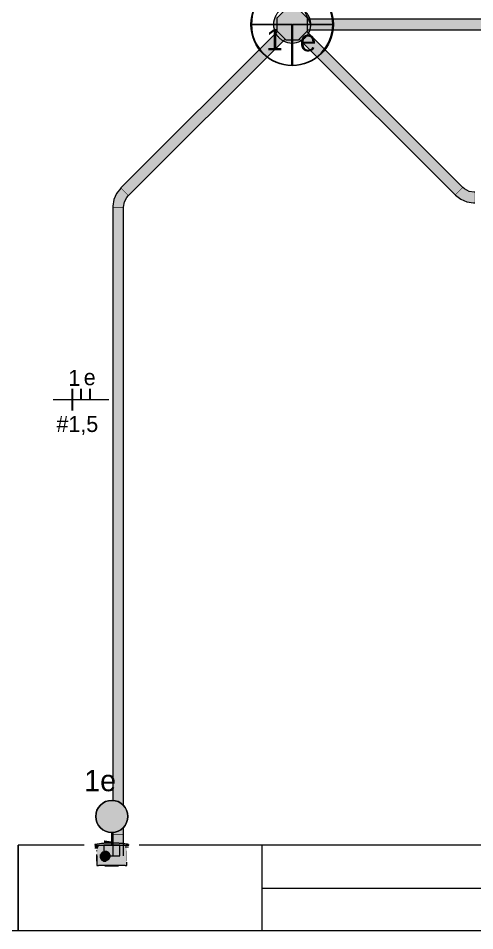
# Model space of a CAD drawing. Header units: metres. Extents: x 42.2 to 73.1, y -1.3 to 59.8.
# Drawn here: x 43.446 to 44.513, y 51.902 to 54.036 of the extents above; entities that cross this region are included whole.
import ezdxf

# ---------------------------------------------------------------- set-up
doc = ezdxf.new("R2010")
doc.units = ezdxf.units.M
doc.linetypes.add('Hidden 1_5', pattern=[0.0022, 0.0015, -0.0007])
for name, color, linetype, lineweight in [('A-ANNO-NOTE', 7, 'Continuous', 18), ('A-DETL', 7, 'Hidden 1_5', 18), ('ARQ-ELEV6', 7, 'Continuous', 18), ('ARQ-PAR', 7, 'Continuous', 18), ('Dispositivos elétricos', 7, 'Continuous', 70), ('E-LITE', 7, 'Continuous', 50), ('E-LITE-EQPM-IDEN', 7, 'Continuous', 9), ('E-LITE-IDEN', 7, 'Continuous', 9), ('E-POWR-CNDT', 7, 'Continuous', 35)]:
    doc.layers.add(name, color=color, linetype=linetype, lineweight=lineweight)
doc.layers.add('BASE ELETRICO__dwg', color=7, linetype='Continuous', lineweight=18, true_color=0x767676)
doc.styles.add('Arial', font='arial.ttf', dxfattribs={"height": 0.05})
doc.styles.add('Century Gothic', font='GOTHIC.TTF', dxfattribs={"height": 0.05})
doc.styles.add('Century Gothic_2', font='GOTHIC.TTF', dxfattribs={"height": 0.0375})

# ---------------------------------------------------------------- blocks, each defined once
blk = doc.blocks.new('BASE ELETRICO__dwg-8227098-PLANTA BAIXA - TÉRREO')
at = {"layer": 'ARQ-ELEV6', "color": 252, "true_color": 0x8e8e8e}
for p, q in [((44.0158, 51.9018), (44.0158, 52.1018)), ((44.0158, 52.0018), (45.0158, 52.0018)), ((49.3109, 51.9018), (42.166, 51.9018))]:
    blk.add_line(p, q, dxfattribs=at)
at = {"layer": 'ARQ-PAR', "color": 252, "true_color": 0x8e8e8e}
blk.add_line((45.5498, 52.1018), (43.7287, 52.1018), dxfattribs=at)
at = {"layer": 'ARQ-PAR', "color": 252, "true_color": 0x8e8e8e, "flags": 128}
blk.add_lwpolyline([(43.5998, 52.1018), (43.4458, 52.1018), (43.4458, 51.9018), (43.4458, 52.1018)], dxfattribs=at)
blk = doc.blocks.new('PVC Corrugado Amarelo_Caixa de Luz 4x2 - PVC Corrugado Amarelo_Caixa de Luz 4x2-V10-PLANTA BAIXA - TÉRREO')
at = {"layer": 'E-POWR-CNDT', "linetype": 'Hidden 1_5', "lineweight": 18, "true_color": 0xffff00}
h = blk.add_hatch(color=2, dxfattribs=at)
h.paths.add_polyline_path([(-0.033, 0.0475), (-0.035, 0.0474), (-0.0349, 0.0058), (-0.031, 0.0058), (-0.0313, 0.0475), (-0.0325, 0.0475)])
h.paths.add_polyline_path([(-0.032, 0.0028), (-0.035, 0.0028), (-0.0349, 0), (-0.031, 0), (-0.0313, 0.0028), (-0.032, 0.0028)])
h = blk.add_hatch(color=2, dxfattribs=at)
h.paths.add_polyline_path([(0.0118, 0.0475), (-0.031, 0.0475), (-0.031, 0.0058), (-0.0274, 0.0058), (-0.0272, 0.0188), (-0.0275, 0.0251), (-0.027, 0.0284), (-0.0252, 0.0321), (-0.0235, 0.0341), (-0.0213, 0.0358), (-0.0177, 0.0371), (-0.015, 0.0375), (-0.0118, 0.0371), (-0.0081, 0.0353), (-0.006, 0.0336), (-0.0038, 0.0303), (-0.0028, 0.0274), (-0.0027, 0.0236), (-0.0028, 0.0207), (-0.0027, 0.0153), (-0.0025, 0.0058), (0.031, 0.0058), (0.031, 0.0475), (0.015, 0.0475)])
h.paths.add_polyline_path([(0.015, 0.0375), (0.0184, 0.037), (0.0218, 0.0354), (0.024, 0.0337), (0.0259, 0.031), (0.0271, 0.0282), (0.0274, 0.0242), (0.0271, 0.0218), (0.0252, 0.0179), (0.0232, 0.0157), (0.0206, 0.0139), (0.0173, 0.0128), (0.015, 0.0125), (0.0118, 0.0129), (0.0079, 0.0148), (0.006, 0.0163), (0.0042, 0.0187), (0.0029, 0.0218), (0.0025, 0.025), (0.0029, 0.0282), (0.0042, 0.0312), (0.0065, 0.0341), (0.0087, 0.0358), (0.0118, 0.0371)])
h.paths.add_polyline_path([(0.0206, 0.0028), (-0.0025, 0.0028), (-0.0025, 0), (0.031, 0), (0.031, 0.0028), (0.0219, 0.0028)])
h.paths.add_polyline_path([(-0.0283, 0.0028), (-0.031, 0.0028), (-0.031, 0), (-0.0274, 0), (-0.0276, 0.0028)])
for points in [[(-0.015, 0.048), (-0.0155, 0.048), (-0.0155, 0.0475), (-0.0121, 0.0475), (-0.0121, 0.048), (-0.0139, 0.048)], [(-0.0032, 0.048), (-0.0121, 0.0478), (-0.0121, 0.0475), (0, 0.0475), (0, 0.048), (-0.0011, 0.048)], [(0.0087, 0.048), (0, 0.048), (0, 0.0475), (0.0121, 0.0476), (0.0121, 0.048), (0.0088, 0.048)], [(0.0155, 0.048), (0.0121, 0.048), (0.0121, 0.0475), (0.0155, 0.0475)], [(-0.0355, 0.0371), (-0.0355, 0.025), (-0.035, 0.025), (-0.035, 0.0371)], [(-0.0355, 0.025), (-0.0355, 0.0129), (-0.035, 0.0129), (-0.035, 0.025)], [(0.015, 0.0375), (0.0118, 0.0371), (0.0087, 0.0358), (0.006, 0.0337), (0.0038, 0.0303), (0.0028, 0.0276), (0.0026, 0.0241), (0.0029, 0.0218), (0.0048, 0.0179), (0.0065, 0.0159), (0.0087, 0.0142), (0.0118, 0.0129), (0.0157, 0.0126), (0.0182, 0.0129), (0.0221, 0.0148), (0.024, 0.0163), (0.0263, 0.0198), (0.0271, 0.0218), (0.0275, 0.025), (0.0271, 0.0282), (0.0252, 0.0321), (0.0235, 0.0341), (0.0206, 0.0361), (0.0172, 0.0372)], [(0.035, 0.0371), (0.035, 0.025), (0.0355, 0.025), (0.0355, 0.0371)], [(0.035, 0.025), (0.035, 0.0129), (0.0355, 0.0129), (0.0355, 0.025)], [(-0.0395, 0.0058), (-0.0395, 0.0028), (-0.0371, 0.003), (-0.0371, 0.0058), (-0.0389, 0.0058)], [(-0.0313, 0.0058), (-0.0371, 0.0058), (-0.0368, 0.0028), (-0.031, 0.0028), (-0.031, 0.0058)], [(0.0118, 0.0058), (0, 0.0058), (0, 0.0028), (0.031, 0.0028), (0.031, 0.0058), (0.012, 0.0058)], [(0.032, 0.0058), (0.031, 0.0058), (0.0313, 0.0028), (0.0371, 0.0028), (0.037, 0.0058), (0.0327, 0.0058)], [(0.0371, 0.0058), (0.0371, 0.0028), (0.0395, 0.0028), (0.0395, 0.0058), (0.0389, 0.0058)]]:
    blk.add_hatch(color=2, dxfattribs=at).paths.add_polyline_path(points)
h = blk.add_hatch(color=2, dxfattribs=at)
h.paths.add_polyline_path([(0.0312, 0.0475), (0.031, 0.0475), (0.031, 0.0058), (0.035, 0.0058), (0.0349, 0.0475), (0.0313, 0.0475)])
h.paths.add_polyline_path([(0.0312, 0.0028), (0.031, 0.0028), (0.0313, 0), (0.035, 0), (0.0349, 0.0028), (0.0313, 0.0028)])
h = blk.add_hatch(color=2, dxfattribs=at)
h.paths.add_polyline_path([(-0.0302, 0.0058), (-0.031, 0.0058), (-0.031, 0.0028), (-0.0274, 0.0028), (-0.0274, 0.0058), (-0.03, 0.0058)])
h.paths.add_polyline_path([(-0.0025, 0.0058), (-0.0025, 0.0028), (0, 0.0028), (0, 0.0058), (-0.0025, 0.0058)])
at = {"layer": 'E-POWR-CNDT', "lineweight": 18}
for p, q in [((-0.035, 0.0475), (-0.035, 0.0396)), ((-0.031, 0.0475), (-0.035, 0.0475)), ((-0.031, 0.0475), (0.031, 0.0475)), ((-0.016, 0.048), (-0.016, 0.0475)), ((-0.0122, 0.048), (-0.016, 0.048)), ((-0.0125, 0.048), (-0.0125, 0.0475)), ((0, 0.048), (-0.0125, 0.048)), ((0.0125, 0.048), (0, 0.048)), ((0.016, 0.048), (0.0122, 0.048)), ((0.0125, 0.0475), (0.0125, 0.048)), ((0.016, 0.0475), (0.016, 0.048)), ((0.035, 0.0475), (0.031, 0.0475)), ((0.035, 0.025), (0.035, 0.0475)), ((0.0355, 0.0375), (0.035, 0.0375)), ((0.0355, 0.0375), (0.035, 0.0375)), ((0.0355, 0.025), (0.0355, 0.0375)), ((0.0355, 0.0371), (0.0355, 0.0375)), ((0.0355, 0.0218), (0.0355, 0.025)), ((0.031, 0.0028), (0.0371, 0.0028)), ((0.0371, 0.0058), (0.0327, 0.0058)), ((0.0355, 0.0125), (0.0355, 0.0142)), ((0.0355, 0.0125), (0.0355, 0.0129)), ((0.0395, 0.0058), (0.0371, 0.0058)), ((0.0371, 0.0028), (0.0395, 0.0028))]:
    blk.add_line(p, q, dxfattribs=at)
for start, end in [(360, 98.9136), (345, 360)]:
    blk.add_arc((0.015, 0.025), 0.0125, start, end, dxfattribs=at)
blk = doc.blocks.new('PVC Corrugado Amarelo_Caixa de Octogonal 4x4 - PVC Corrugado Amarelo_Caixa de Octogonal 4x4-2829200-PLANTA BAIXA - TÉRREO')
at = {"layer": 'Dispositivos elétricos', "linetype": 'Hidden 1_5', "lineweight": 18, "true_color": 0xffff00}
h = blk.add_hatch(color=2, dxfattribs=at)
h.paths.add_polyline_path([(0, -0.0435), (0.0121, -0.0417), (0.0205, -0.0382), (0.0165, -0.0342), (0.0148, -0.0358), (-0.0148, -0.0358), (-0.0165, -0.0342), (-0.0205, -0.0382), (-0.0113, -0.042), (-0.0075, -0.0425)])
h.paths.add_polyline_path([(0.0382, -0.0205), (0.0415, -0.0125), (0.0358, -0.0125), (0.0358, -0.0148), (0.0342, -0.0165), (0.0371, -0.0194)])
h.paths.add_polyline_path([(-0.0382, -0.0205), (-0.0342, -0.0165), (-0.0358, -0.0148), (-0.0358, 0.0148), (-0.0342, 0.0165), (-0.0382, 0.0205), (-0.042, 0.0113), (-0.0435, 0), (-0.0417, -0.0121), (-0.0388, -0.0191)])
h.paths.add_polyline_path([(0.0358, 0.0125), (0.0415, 0.0125), (0.0382, 0.0205), (0.0342, 0.0165), (0.0358, 0.0148), (0.0358, 0.0139)])
h.paths.add_polyline_path([(0.0165, 0.0342), (0.0205, 0.0382), (0.0125, 0.0415), (0.0125, 0.0359), (0.0148, 0.0358), (0.016, 0.0346)])
h.paths.add_polyline_path([(-0.0165, 0.0342), (-0.0148, 0.0358), (-0.0125, 0.0358), (-0.0125, 0.0415), (-0.0205, 0.0382), (-0.0168, 0.0345)])
blk.add_hatch(color=2, dxfattribs=at).paths.add_polyline_path([(-0.0148, -0.0358), (0.0148, -0.0358), (0.0358, -0.0148), (0.0358, 0.0148), (0.0148, 0.0358), (-0.0148, 0.0358), (-0.0358, 0.0148), (-0.0358, -0.0148), (-0.0165, -0.0342)])
at = {"layer": 'A-DETL'}
for start, end in [(73.368, 106.7045), (118.3021, 151.6979), (28.2959, 61.7041), (360, 16.7093), (343.2907, 360), (208.2974, 241.7026), (298.2974, 331.7026)]:
    blk.add_arc((0, 0), 0.0435, start, end, dxfattribs=at)
at = {"layer": 'Dispositivos elétricos', "lineweight": 18}
for p, q in [((-0.0148, 0.0358), (-0.0358, 0.0148)), ((0.0148, 0.0358), (-0.0148, 0.0358)), ((0.0358, 0.0148), (0.0148, 0.0358)), ((-0.0358, 0.0148), (-0.0358, -0.0148)), ((0.0358, -0.0148), (0.0358, 0.0148)), ((-0.0358, -0.0148), (-0.0148, -0.0358)), ((0.0148, -0.0358), (0.0358, -0.0148)), ((-0.0148, -0.0358), (0.0148, -0.0358))]:
    blk.add_line(p, q, dxfattribs=at)
for start, end in [(106.77, 118.2366), (61.7697, 73.3025), (151.7634, 180), (180, 208.2319), (16.7748, 28.2303), (331.7681, 343.2252), (241.7681, 298.2319)]:
    blk.add_arc((0, 0), 0.0435, start, end, dxfattribs=at)
blk = doc.blocks.new('1_a_1 Interruptor_Conjunto 4x2 - b_Paralelo-V9-PLANTA BAIXA - TÉRREO')
at = {"layer": 'E-LITE', "lineweight": 18, "true_color": 0xfbfbfb}
h = blk.add_hatch(color=7, dxfattribs=at)
h.paths.add_polyline_path([(-0.015, 0), (0.0026, 0.0001), (0.0025, 0.0049), (0, 0.0051), (-0.0395, 0.002), (-0.0395, 0), (-0.0176, 0)])
h.paths.add_polyline_path([(0.0275, 0), (0.0395, 0), (0.0395, 0.002), (0.0273, 0.003), (0.0274, 0)])
blk.add_hatch(color=7, dxfattribs=at).paths.add_polyline_path([(-0.0185, 0.0037), (0, 0.0051), (0.0027, 0.0051), (0.0025, 0.0084), (-0.0172, 0.0113), (-0.0179, 0.0107), (-0.0183, 0.0104), (-0.0185, 0.0094), (-0.0185, 0.0045)])
at = {"layer": 'A-DETL'}
blk.add_line((0.0026, 0), (0.0273, 0), dxfattribs=at)
blk.add_arc((0, -0.2479), 0.253, 83.7979, 89.3775, dxfattribs=at)
at = {"layer": 'E-LITE', "lineweight": 18}
for p, q in [((-0.0395, 0.002), (-0.0395, 0)), ((-0.0395, 0), (0, 0)), ((0, 0), (0.0026, 0)), ((0.0395, 0), (0.0395, 0.002)), ((0.0274, 0), (0.0395, 0))]:
    blk.add_line(p, q, dxfattribs=at)
for start, end in [(89.3887, 98.9698), (81.0302, 83.7867)]:
    blk.add_arc((0, -0.2479), 0.253, start, end, dxfattribs=at)
blk = doc.blocks.new('Tag de Luminárias de Teto 2 - Tag de Luminárias de Teto 2-3493498-PLANTA BAIXA - TÉRREO')
at = {"layer": 'E-LITE-EQPM-IDEN'}
for p, q in [((-0.003861, 0), (0.003861, 0)), ((-0.0038, 0.00001), (0.0038, 0.00001)), ((0, 0), (0, -0.003861)), ((-0.000039, -0.00001), (-0.0038, -0.00001)), ((-0.000039, -0.00381), (-0.000039, -0.00001)), ((0.000039, -0.00001), (0.000039, -0.00381)), ((0.0038, -0.00001), (0.000039, -0.00001))]:
    blk.add_line(p, q, dxfattribs=at)
blk.add_circle((0, 0), 0.003861, dxfattribs=at)
for centre, start, end in [((0, 0.00001), 360, 180), ((0, -0.00001), 180, 269.41101), ((0, -0.00001), 270.58899, 360)]:
    blk.add_arc(centre, 0.0038, start, end, dxfattribs=at)
blk = doc.blocks.new('Fiação_Tags Lighting Fixture - 3_ F_2R-3746624-PLANTA BAIXA - TÉRREO')
at = {"layer": 'E-LITE-EQPM-IDEN', "color": 1, "lineweight": 25, "true_color": 0xff0000}
blk.add_line((-0.000839, -0.001636), (-0.000839, -0.00367), dxfattribs=at)
at = {"layer": 'E-LITE-EQPM-IDEN', "lineweight": 25}
for p, q in [((-0.00001, -0.001642), (-0.00001, -0.002653)), ((0.000818, -0.001642), (0.000818, -0.002653))]:
    blk.add_line(p, q, dxfattribs=at)
at = {"layer": 'E-LITE-EQPM-IDEN'}
blk.add_line((-0.002595, -0.002653), (0.002595, -0.002653), dxfattribs=at)

msp = doc.modelspace()

# ---------------------------------------------------------------- hatches: boundary and pattern name
at = {"layer": 'A-ANNO-NOTE'}
msp.add_hatch(color=256, dxfattribs=at).paths.add_polyline_path([(43.6643, 52.1318), (43.6685, 52.1321), (43.6721, 52.1326), (43.6761, 52.1337), (43.6813, 52.1359), (43.6863, 52.139), (43.6901, 52.1422), (43.6922, 52.1442), (43.6957, 52.1489), (43.6986, 52.1541), (43.7, 52.1577), (43.7013, 52.1635), (43.7018, 52.1693), (43.7017, 52.1713), (43.701, 52.1771), (43.6994, 52.1825), (43.6977, 52.1864), (43.6946, 52.1914), (43.6914, 52.1952), (43.6881, 52.1982), (43.6847, 52.2008), (43.6793, 52.2037), (43.6732, 52.2057), (43.6702, 52.2064), (43.6643, 52.2068), (43.6623, 52.2068), (43.6565, 52.206), (43.6527, 52.205), (43.6473, 52.2027), (43.6423, 52.1997), (43.6392, 52.1972), (43.6364, 52.1944), (43.6328, 52.1898), (43.63, 52.1846), (43.6286, 52.1809), (43.6273, 52.1752), (43.6268, 52.1693), (43.6268, 52.1674), (43.6276, 52.1615), (43.6286, 52.1577), (43.6309, 52.1523), (43.634, 52.1473), (43.6364, 52.1442), (43.6392, 52.1415), (43.6439, 52.1379), (43.649, 52.1351), (43.6527, 52.1337), (43.6584, 52.1323), (43.6623, 52.1319)])
at = {"layer": 'E-POWR-CNDT', "true_color": 0xffff00}
for points in [[(48.16, 54.0218), (48.16, 54.0343), (44.1216, 54.0343), (44.1218, 54.0218), (48.1202, 54.0218)], [(43.6946, 53.6307), (44.0605, 53.9965), (44.0516, 54.0054), (43.9045, 53.8582), (43.6858, 53.6395), (43.6924, 53.633)], [(44.4754, 53.6322), (44.4843, 53.641), (44.12, 54.0054), (44.1111, 53.9965), (44.4732, 53.6345)], [(44.5998, 54.0093), (48.16, 54.0093), (48.16, 54.0218), (44.1216, 54.0218), (44.1218, 54.0093), (44.5943, 54.0093)], [(43.7035, 53.6218), (44.0693, 53.9877), (44.0605, 53.9965), (43.6946, 53.6307), (43.7032, 53.6221)], [(44.4666, 53.6233), (44.4754, 53.6322), (44.1111, 53.9965), (44.1023, 53.9877), (44.2521, 53.8378), (44.4663, 53.6236)], [(44.4673, 53.6226), (44.485, 53.6403), (44.4843, 53.641), (44.4666, 53.6233), (44.467, 53.6229)], [(44.5115, 53.6043), (44.5115, 53.6293), (44.4972, 53.6322), (44.485, 53.6403), (44.4673, 53.6226), (44.4779, 53.6143), (44.4876, 53.6091), (44.4993, 53.6055), (44.5072, 53.6048)], [(43.6668, 53.5946), (43.6918, 53.5946), (43.6947, 53.609), (43.7028, 53.6211), (43.6851, 53.6388), (43.6773, 53.6293), (43.6716, 53.6185), (43.668, 53.6068), (43.6672, 53.5989)], [(43.7028, 53.6211), (43.7035, 53.6218), (43.6858, 53.6395), (43.6851, 53.6388), (43.7025, 53.6214)], [(44.5125, 53.6043), (44.5125, 53.6293), (44.5115, 53.6291), (44.5115, 53.6043)], [(43.6872, 53.5936), (43.6918, 53.5936), (43.6916, 53.5946), (43.6668, 53.5946), (43.6671, 53.5936), (43.6872, 53.5936)], [(43.6761, 52.1268), (43.6793, 52.1268), (43.6793, 52.1278), (43.6668, 52.1278), (43.6668, 52.1268), (43.6761, 52.1268)], [(43.6793, 52.0643), (43.6793, 52.1268), (43.6668, 52.1268), (43.6671, 52.1126), (43.6669, 52.0885), (43.667, 52.0787), (43.6668, 52.0768), (43.6681, 52.0715), (43.6691, 52.0698), (43.6708, 52.0678), (43.6735, 52.0658), (43.6761, 52.0648)], [(43.6872, 52.1268), (43.6918, 52.1268), (43.6917, 52.1278), (43.6793, 52.1278), (43.6793, 52.1268), (43.6855, 52.1268)], [(43.6793, 52.0643), (43.6825, 52.0648), (43.6864, 52.0666), (43.6887, 52.0688), (43.6902, 52.0708), (43.6914, 52.0736), (43.6918, 52.0784), (43.6915, 52.0889), (43.6917, 52.1032), (43.6915, 52.1187), (43.6917, 52.1268), (43.6793, 52.1268), (43.6793, 52.0648)]]:
    msp.add_hatch(color=2, dxfattribs=at).paths.add_polyline_path(points)
h = msp.add_hatch(color=2, dxfattribs=at)
h.paths.add_polyline_path([(43.6668, 52.1278), (43.6793, 52.1278), (43.6793, 52.135), (43.6759, 52.1337), (43.6702, 52.1323), (43.6668, 52.1318), (43.6668, 52.1315)])
h.paths.add_polyline_path([(43.6793, 52.2037), (43.6793, 53.5936), (43.6668, 53.5936), (43.6668, 52.2067), (43.6721, 52.206), (43.6762, 52.2049)])
h = msp.add_hatch(color=2, dxfattribs=at)
h.paths.add_polyline_path([(43.6901, 52.1278), (43.6918, 52.1278), (43.6918, 52.1439), (43.6881, 52.1404), (43.6847, 52.1379), (43.6793, 52.135), (43.6793, 52.1278), (43.6881, 52.1278)])
h.paths.add_polyline_path([(43.6918, 52.1948), (43.6918, 53.5936), (43.6793, 53.5936), (43.6795, 52.2036), (43.6827, 52.202), (43.6863, 52.1997), (43.6902, 52.1964), (43.6914, 52.1952)])

# ---------------------------------------------------------------- linework, layer by layer
at = {"layer": 'A-ANNO-NOTE', "lineweight": 9}
for p, q in [((43.6643, 52.1018), (43.6643, 52.1318)), ((43.6455, 52.1018), (43.6455, 52.0768)), ((43.683, 52.1018), (43.6455, 52.1018)), ((43.683, 52.0768), (43.683, 52.1018)), ((43.6455, 52.0768), (43.683, 52.0768))]:
    msp.add_line(p, q, dxfattribs=at)
msp.add_circle((43.6643, 52.1693), 0.0375, dxfattribs=at)
for start, end in [(0, 180), (180, 0)]:
    msp.add_arc((43.6643, 52.1693), 0.0375, start, end, dxfattribs=at)
at = {"layer": 'E-LITE-EQPM-IDEN'}
msp.add_line((44.1293, 54.0218), (44.0858, 54.1184), dxfattribs=at)
at = {"layer": 'E-POWR-CNDT', "color": 57, "lineweight": 18, "true_color": 0x808040}
for p, q in [((48.16, 54.0343), (44.1216, 54.0343)), ((44.0516, 54.0054), (43.6858, 53.6395)), ((44.4843, 53.641), (44.12, 54.0054)), ((44.1216, 54.0093), (48.16, 54.0093)), ((43.7035, 53.6218), (44.0693, 53.9877)), ((44.1023, 53.9877), (44.4666, 53.6233)), ((44.485, 53.6403), (44.4843, 53.641)), ((43.6858, 53.6395), (43.6851, 53.6388)), ((43.7028, 53.6211), (43.7035, 53.6218)), ((44.4666, 53.6233), (44.4673, 53.6226)), ((44.5125, 53.6293), (44.5115, 53.6293)), ((44.5115, 53.6043), (44.5125, 53.6043)), ((43.6668, 53.5946), (43.6668, 53.5936)), ((43.6668, 53.5936), (43.6668, 52.2067)), ((43.6918, 53.5936), (43.6918, 53.5946)), ((43.6918, 52.1948), (43.6918, 53.5936)), ((43.6668, 52.1319), (43.6668, 52.1278)), ((43.6668, 52.1278), (43.6668, 52.1268)), ((43.6918, 52.1278), (43.6918, 52.1439)), ((43.6918, 52.1268), (43.6918, 52.1278))]:
    msp.add_line(p, q, dxfattribs=at)
at = {"layer": 'E-POWR-CNDT', "color": 57, "lineweight": 18, "true_color": 0x808040, "flags": 128}
for points in [[(44.5115, 53.6293), (44.4995, 53.6313), (44.4888, 53.637), (44.485, 53.6403)], [(43.6851, 53.6388), (43.6755, 53.6264), (43.6693, 53.612), (43.6668, 53.5965), (43.6668, 53.5946)], [(43.6918, 53.5946), (43.6938, 53.6066), (43.6994, 53.6173), (43.7028, 53.6211)], [(44.4673, 53.6226), (44.4797, 53.613), (44.4941, 53.6068), (44.5096, 53.6044), (44.5115, 53.6043)], [(43.6668, 52.1268), (43.6668, 52.113), (43.6668, 52.1002), (43.6668, 52.0895), (43.6668, 52.0817), (43.6668, 52.0775), (43.6668, 52.0768)], [(43.6918, 52.0768), (43.6918, 52.0788), (43.6918, 52.0845), (43.6918, 52.0936), (43.6918, 52.1053), (43.6918, 52.1186), (43.6918, 52.1268)]]:
    msp.add_lwpolyline(points, dxfattribs=at)

# ---------------------------------------------------------------- block references
at = {"layer": 'A-DETL'}
for name, p in [('PVC Corrugado Amarelo_Caixa de Octogonal 4x4 - PVC Corrugado Amarelo_Caixa de Octogonal 4x4-2829200-PLANTA BAIXA - TÉRREO', (44.0858, 54.0218)), ('1_a_1 Interruptor_Conjunto 4x2 - b_Paralelo-V9-PLANTA BAIXA - TÉRREO', (43.6643, 52.1018))]:
    msp.add_blockref(name, p, dxfattribs=at)
at = {"layer": 'BASE ELETRICO__dwg', "color": 252, "true_color": 0x8e8e8e}
msp.add_blockref('BASE ELETRICO__dwg-8227098-PLANTA BAIXA - TÉRREO', (0, 0), dxfattribs=at)
at = {"layer": 'E-LITE-EQPM-IDEN', "xscale": 24.99999999999999, "yscale": 24.99999999999999, "zscale": 24.99999999999999}
for name, p in [('Tag de Luminárias de Teto 2 - Tag de Luminárias de Teto 2-3493498-PLANTA BAIXA - TÉRREO', (44.0858, 54.0218)), ('Fiação_Tags Lighting Fixture - 3_ F_2R-3746624-PLANTA BAIXA - TÉRREO', (43.5924, 53.2106))]:
    msp.add_blockref(name, p, dxfattribs=at)
at = {"layer": 'E-POWR-CNDT', "lineweight": 18, "rotation": 180}
msp.add_blockref('PVC Corrugado Amarelo_Caixa de Luz 4x2 - PVC Corrugado Amarelo_Caixa de Luz 4x2-V10-PLANTA BAIXA - TÉRREO', (43.6643, 52.1018), dxfattribs=at)

# ---------------------------------------------------------------- texts
at = {"layer": 'E-LITE-EQPM-IDEN', "attachment_point": 1}
for s, insert, char_height, width, style in [('1', (44.0251, 54.011), 0.05, 0.048101, 'Arial'), ('e', (44.1034, 54.009), 0.05, 0.048101, 'Arial'), ('1', (43.5627, 53.2139), 0.0375, 0.036076, 'Century Gothic_2'), ('e', (43.5988, 53.2154), 0.0375, 0.042089, 'Century Gothic_2'), ('#1,5', (43.535, 53.106), 0.0375, 0.136287, 'Century Gothic_2')]:
    msp.add_mtext(s, dxfattribs=dict(at, insert=insert, char_height=char_height, width=width, style=style))
at = {"layer": 'E-LITE-IDEN', "insert": (43.6, 52.2782), "char_height": 0.05, "width": 0.104219, "attachment_point": 1, "style": 'Century Gothic'}
msp.add_mtext('1e', dxfattribs=at)

doc.saveas('drawing.dxf')
